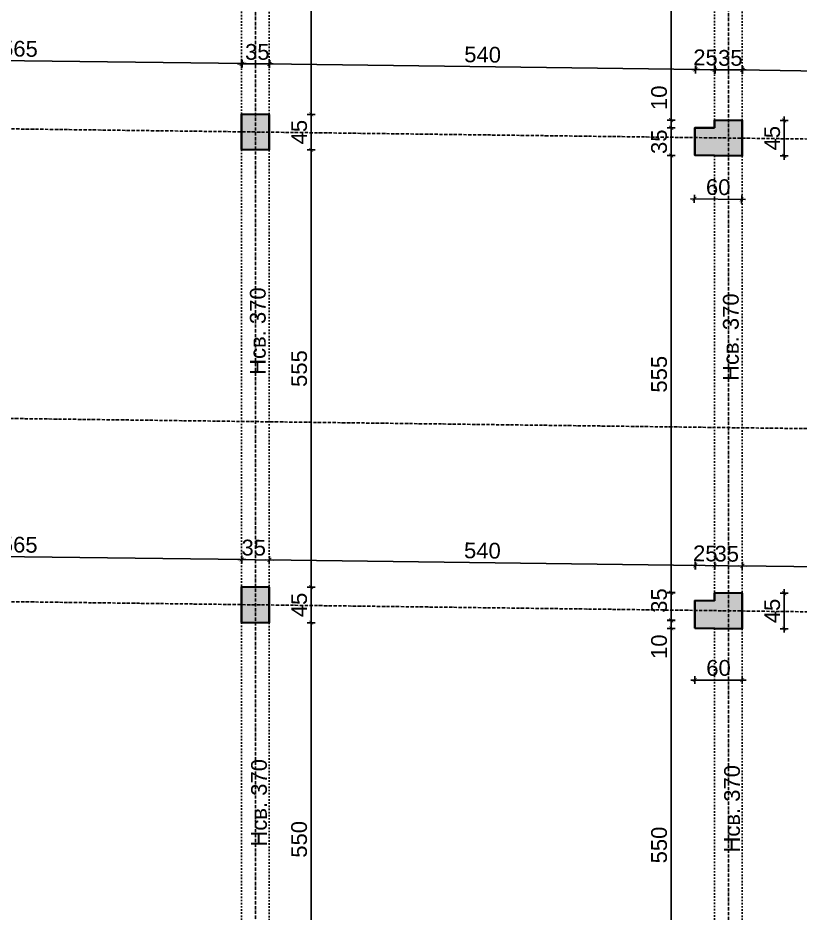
# Model space of a CAD drawing. Header units: inches. Extents: x -72385 to 39588, y -6525 to 66685.
# Drawn here: x -48686 to -47694, y 1469 to 2605 of the extents above; entities that cross this region are included whole.
import ezdxf

# ---------------------------------------------------------------- set-up
doc = ezdxf.new("R2010")
doc.units = ezdxf.units.IN
doc.header["$MEASUREMENT"] = 0
doc.linetypes.add('DashDot', pattern=[0.6, 0.4, -0.1, 0, -0.1])
doc.linetypes.add('Hidden', pattern=[0.4, 0.2, -0.2])
for name, color, linetype, lineweight in [('Линия на разрез', 252, 'DashDot', 25), ('Надписи Hсв', 252, 'Continuous', 25), ('Надписи коти вътрешни', 252, 'Continuous', 25), ('Оси', 252, 'DashDot', 25), ('Пунктир', 253, 'Hidden', 25), ('Разрезни линии', 7, 'Continuous', 35), ('Щрих стени', 254, 'Continuous', 25)]:
    doc.layers.add(name, color=color, linetype=linetype, lineweight=lineweight)
doc.styles.add('Arial Regular', font='arial.ttf')
doc.styles.get("Standard").update_dxf_attribs({"font": 'arial.ttf'})
doc.dimstyles.new('Annotative', dxfattribs={"dimscale": 0, "dimtxt": 20, "dimasz": 5, "dimexe": 5, "dimexo": 5, "dimgap": 5, "dimtad": 1, "dimdec": 0, "dimzin": 0, "dimdsep": 46, "dimtxsty": 'Standard', "dimblk": 'ARCHTICK', "dimcen": 5, "dimdle": 5, "dimadec": 0, "dimazin": 0, "dimtfac": 1, "dimtdec": 0, "dimtofl": 0, "dimtmove": 0, "dimatfit": 3, "dimldrblk": 'ARCHTICK', "dimfxl": 5, "dimfxlon": 1, "dimtolj": 1, "dimtzin": 0, "dimarcsym": 1})

# ---------------------------------------------------------------- blocks, each defined once
blk = doc.blocks.new('_ArchTick')
at = {"color": 0, "linetype": 'ByBlock', "const_width": 0.15}
blk.add_lwpolyline([(-0.5, -0.5), (0.5, 0.5)], dxfattribs=at)
blk = doc.blocks.new('*D2057')
at = {"layer": 'Defpoints', "color": 0, "ltscale": 50, "transparency": 16777216}
for p in [(-48401.6, 2546.6), (-48967.3, 2499.8), (-48402.3, 2492.6)]:
    blk.add_point(p, dxfattribs=at)
at = {"layer": 'Надписи коти вътрешни', "color": 0, "lineweight": -2, "ltscale": 50, "transparency": 16777216}
for p, q in [((-48966.7, 2548.8), (-48966.6, 2558.8)), ((-48971.6, 2553.9), (-48396.6, 2546.6)), ((-48401.7, 2541.6), (-48401.6, 2551.6))]:
    blk.add_line(p, q, dxfattribs=at)
at = {"layer": 'Надписи коти вътрешни', "color": 0, "lineweight": -2, "ltscale": 50, "transparency": 16777216, "xscale": 5, "yscale": 5, "zscale": 5}
for p, rotation in [((-48966.6, 2553.8), 179.2706286525477), ((-48401.6, 2546.6), 359.2706286525477)]:
    blk.add_blockref('_ArchTick', p, dxfattribs=dict(at, rotation=rotation))
at = {"layer": 'Надписи коти вътрешни', "color": 0, "ltscale": 50, "transparency": 16777216, "insert": (-48684, 2565.4), "char_height": 20, "attachment_point": 5, "rotation": 359.2706}
blk.add_mtext('\\A1;565', dxfattribs=at)
blk = doc.blocks.new('*D2059')
at = {"layer": 'Defpoints', "color": 0, "ltscale": 50, "transparency": 16777216}
for p in [(-48402.3, 2546.2), (-48402.3, 2492.6), (-48367.3, 2492.2)]:
    blk.add_point(p, dxfattribs=at)
at = {"layer": 'Надписи коти вътрешни', "color": 0, "lineweight": -2, "ltscale": 50, "transparency": 16777216}
for p, q in [((-48362.3, 2546.2), (-48407.3, 2546.2)), ((-48402.3, 2541.2), (-48402.3, 2551.2)), ((-48367.3, 2541.2), (-48367.3, 2551.2))]:
    blk.add_line(p, q, dxfattribs=at)
at = {"layer": 'Надписи коти вътрешни', "color": 0, "lineweight": -2, "ltscale": 50, "transparency": 16777216, "xscale": 5, "yscale": 5, "zscale": 5, "rotation": 180}
blk.add_blockref('_ArchTick', (-48402.3, 2546.2), dxfattribs=at)
at = {"layer": 'Надписи коти вътрешни', "color": 0, "lineweight": -2, "ltscale": 50, "transparency": 16777216, "xscale": 5, "yscale": 5, "zscale": 5}
blk.add_blockref('_ArchTick', (-48367.3, 2546.2), dxfattribs=at)
at = {"layer": 'Надписи коти вътрешни', "color": 0, "ltscale": 50, "transparency": 16777216, "insert": (-48382.3, 2561.4), "char_height": 20, "attachment_point": 5}
blk.add_mtext('\\A1;35', dxfattribs=at)
blk = doc.blocks.new('*D2035')
at = {"layer": 'Defpoints', "color": 0, "ltscale": 50, "transparency": 16777216}
for p in [(-47826.6, 2539.3), (-48367.3, 2492.2), (-47827.3, 2485.3)]:
    blk.add_point(p, dxfattribs=at)
at = {"layer": 'Надписи коти вътрешни', "color": 0, "lineweight": -2, "ltscale": 50, "transparency": 16777216}
for p, q in [((-48371.6, 2546.3), (-47821.6, 2539.3)), ((-48366.7, 2541.2), (-48366.6, 2551.2)), ((-47826.7, 2534.3), (-47826.6, 2544.3))]:
    blk.add_line(p, q, dxfattribs=at)
at = {"layer": 'Надписи коти вътрешни', "color": 0, "lineweight": -2, "ltscale": 50, "transparency": 16777216, "xscale": 5, "yscale": 5, "zscale": 5}
for p, rotation in [((-48366.6, 2546.2), 179.2706286525485), ((-47826.6, 2539.3), 359.2706286525485)]:
    blk.add_blockref('_ArchTick', p, dxfattribs=dict(at, rotation=rotation))
at = {"layer": 'Надписи коти вътрешни', "color": 0, "ltscale": 50, "transparency": 16777216, "insert": (-48096.5, 2558), "char_height": 20, "attachment_point": 5, "rotation": 359.2706}
blk.add_mtext('\\A1;540', dxfattribs=at)
blk = doc.blocks.new('*D2036')
at = {"layer": 'Defpoints', "color": 0, "ltscale": 50, "transparency": 16777216}
for p in [(-47802.3, 2538.6), (-47802.3, 2485), (-47767.3, 2484.5)]:
    blk.add_point(p, dxfattribs=at)
at = {"layer": 'Надписи коти вътрешни', "color": 0, "lineweight": -2, "ltscale": 50, "transparency": 16777216}
for p, q in [((-47762.3, 2538.6), (-47807.3, 2538.6)), ((-47802.3, 2533.6), (-47802.3, 2543.6)), ((-47767.3, 2533.6), (-47767.3, 2543.6))]:
    blk.add_line(p, q, dxfattribs=at)
at = {"layer": 'Надписи коти вътрешни', "color": 0, "lineweight": -2, "ltscale": 50, "transparency": 16777216, "xscale": 5, "yscale": 5, "zscale": 5, "rotation": 180}
blk.add_blockref('_ArchTick', (-47802.3, 2538.6), dxfattribs=at)
at = {"layer": 'Надписи коти вътрешни', "color": 0, "lineweight": -2, "ltscale": 50, "transparency": 16777216, "xscale": 5, "yscale": 5, "zscale": 5}
blk.add_blockref('_ArchTick', (-47767.3, 2538.6), dxfattribs=at)
at = {"layer": 'Надписи коти вътрешни', "color": 0, "ltscale": 50, "transparency": 16777216, "insert": (-47782.3, 2553.8), "char_height": 20, "attachment_point": 5}
blk.add_mtext('\\A1;35', dxfattribs=at)
blk = doc.blocks.new('*D2037')
at = {"layer": 'Defpoints', "color": 0, "ltscale": 50, "transparency": 16777216}
for p in [(-47826.3, 2539.3), (-47827.3, 2455.3), (-47802.7, 2455)]:
    blk.add_point(p, dxfattribs=at)
at = {"layer": 'Надписи коти вътрешни', "color": 0, "lineweight": -2, "ltscale": 50, "transparency": 16777216}
for p, q in [((-47796.6, 2538.9), (-47831.3, 2539.4)), ((-47826.3, 2534.3), (-47826.2, 2544.3)), ((-47801.7, 2534), (-47801.6, 2544))]:
    blk.add_line(p, q, dxfattribs=at)
at = {"layer": 'Надписи коти вътрешни', "color": 0, "lineweight": -2, "ltscale": 50, "transparency": 16777216, "xscale": 5, "yscale": 5, "zscale": 5}
for p, rotation in [((-47826.3, 2539.3), 179.2706286525374), ((-47801.6, 2539), 359.2706286525374)]:
    blk.add_blockref('_ArchTick', p, dxfattribs=dict(at, rotation=rotation))
at = {"layer": 'Надписи коти вътрешни', "color": 0, "ltscale": 50, "transparency": 16777216, "insert": (-47813.8, 2554.4), "char_height": 20, "attachment_point": 5, "rotation": 359.2706}
blk.add_mtext('\\A1;25', dxfattribs=at)
blk = doc.blocks.new('*D2038')
at = {"layer": 'Defpoints', "color": 0, "ltscale": 50, "transparency": 16777216}
for p in [(-47201.6, 2531.4), (-47767.3, 2484.5), (-47202.3, 2477.3)]:
    blk.add_point(p, dxfattribs=at)
at = {"layer": 'Надписи коти вътрешни', "color": 0, "lineweight": -2, "ltscale": 50, "transparency": 16777216}
for p, q in [((-47771.6, 2538.6), (-47196.6, 2531.3)), ((-47766.7, 2533.6), (-47766.6, 2543.6)), ((-47201.7, 2526.4), (-47201.6, 2536.4))]:
    blk.add_line(p, q, dxfattribs=at)
at = {"layer": 'Надписи коти вътрешни', "color": 0, "lineweight": -2, "ltscale": 50, "transparency": 16777216, "xscale": 5, "yscale": 5, "zscale": 5}
for p, rotation in [((-47766.6, 2538.6), 179.2706286525477), ((-47201.6, 2531.4), 359.2706286525477)]:
    blk.add_blockref('_ArchTick', p, dxfattribs=dict(at, rotation=rotation))
at = {"layer": 'Надписи коти вътрешни', "color": 0, "ltscale": 50, "transparency": 16777216, "insert": (-47484, 2550.2), "char_height": 20, "attachment_point": 5, "rotation": 359.2706}
blk.add_mtext('\\A1;565', dxfattribs=at)
blk = doc.blocks.new('*D2060')
at = {"layer": 'Defpoints', "color": 0, "ltscale": 50, "transparency": 16777216}
for p in [(-48402, 1917.2), (-48967.3, 1899.7), (-48402.3, 1892.6)]:
    blk.add_point(p, dxfattribs=at)
at = {"layer": 'Надписи коти вътрешни', "color": 0, "lineweight": -2, "ltscale": 50, "transparency": 16777216}
for p, q in [((-48972, 1924.4), (-48397, 1917.1)), ((-48967.1, 1919.3), (-48967, 1929.3)), ((-48402.1, 1912.2), (-48402, 1922.2))]:
    blk.add_line(p, q, dxfattribs=at)
at = {"layer": 'Надписи коти вътрешни', "color": 0, "lineweight": -2, "ltscale": 50, "transparency": 16777216, "xscale": 5, "yscale": 5, "zscale": 5}
for p, rotation in [((-48967, 1924.3), 179.2706286525477), ((-48402, 1917.2), 359.2706286525477)]:
    blk.add_blockref('_ArchTick', p, dxfattribs=dict(at, rotation=rotation))
at = {"layer": 'Надписи коти вътрешни', "color": 0, "ltscale": 50, "transparency": 16777216, "insert": (-48684.3, 1936), "char_height": 20, "attachment_point": 5, "rotation": 359.2706}
blk.add_mtext('\\A1;565', dxfattribs=at)
blk = doc.blocks.new('*D2061')
at = {"layer": 'Defpoints', "color": 0, "ltscale": 50, "transparency": 16777216}
for p in [(-48367, 1916.7), (-48402.3, 1892.6), (-48367.3, 1892.1)]:
    blk.add_point(p, dxfattribs=at)
at = {"layer": 'Надписи коти вътрешни', "color": 0, "lineweight": -2, "ltscale": 50, "transparency": 16777216}
for p, q in [((-48402.1, 1912.2), (-48402, 1922.2)), ((-48367.1, 1911.7), (-48367, 1921.7)), ((-48407, 1917.2), (-48362, 1916.6))]:
    blk.add_line(p, q, dxfattribs=at)
at = {"layer": 'Надписи коти вътрешни', "color": 0, "lineweight": -2, "ltscale": 50, "transparency": 16777216, "xscale": 5, "yscale": 5, "zscale": 5}
for p, rotation in [((-48402, 1917.2), 179.2706286525492), ((-48367, 1916.7), 359.2706286525492)]:
    blk.add_blockref('_ArchTick', p, dxfattribs=dict(at, rotation=rotation))
at = {"layer": 'Надписи коти вътрешни', "color": 0, "ltscale": 50, "transparency": 16777216, "insert": (-48386.8, 1932.2), "char_height": 20, "attachment_point": 5, "rotation": 359.2706}
blk.add_mtext('\\A1;35', dxfattribs=at)
blk = doc.blocks.new('*D2062')
at = {"layer": 'Defpoints', "color": 0, "ltscale": 50, "transparency": 16777216}
for p in [(-47767, 1909.1), (-47802.3, 1884.9), (-47767.3, 1884.5)]:
    blk.add_point(p, dxfattribs=at)
at = {"layer": 'Надписи коти вътрешни', "color": 0, "lineweight": -2, "ltscale": 50, "transparency": 16777216}
for p, q in [((-47807, 1909.6), (-47762, 1909)), ((-47802.1, 1904.5), (-47802, 1914.5)), ((-47767.1, 1904.1), (-47767, 1914.1))]:
    blk.add_line(p, q, dxfattribs=at)
at = {"layer": 'Надписи коти вътрешни', "color": 0, "lineweight": -2, "ltscale": 50, "transparency": 16777216, "xscale": 5, "yscale": 5, "zscale": 5}
for p, rotation in [((-47802, 1909.5), 179.2706286525492), ((-47767, 1909.1), 359.2706286525492)]:
    blk.add_blockref('_ArchTick', p, dxfattribs=dict(at, rotation=rotation))
at = {"layer": 'Надписи коти вътрешни', "color": 0, "ltscale": 50, "transparency": 16777216, "insert": (-47786.8, 1924.5), "char_height": 20, "attachment_point": 5, "rotation": 359.2706}
blk.add_mtext('\\A1;35', dxfattribs=at)
blk = doc.blocks.new('*D2063')
at = {"layer": 'Defpoints', "color": 0, "ltscale": 50, "transparency": 16777216}
for p in [(-47212, 1902), (-47767.3, 1884.5), (-47212.3, 1877.3)]:
    blk.add_point(p, dxfattribs=at)
at = {"layer": 'Надписи коти вътрешни', "color": 0, "lineweight": -2, "ltscale": 50, "transparency": 16777216}
for p, q in [((-47772, 1909.3), (-47207, 1901.9)), ((-47767.1, 1904.2), (-47767, 1914.2)), ((-47212.1, 1897), (-47212, 1907))]:
    blk.add_line(p, q, dxfattribs=at)
at = {"layer": 'Надписи коти вътрешни', "color": 0, "lineweight": -2, "ltscale": 50, "transparency": 16777216, "xscale": 5, "yscale": 5, "zscale": 5}
for p, rotation in [((-47767, 1909.2), 179.257488284783), ((-47212, 1902), 359.257488284783)]:
    blk.add_blockref('_ArchTick', p, dxfattribs=dict(at, rotation=rotation))
at = {"layer": 'Надписи коти вътрешни', "color": 0, "ltscale": 50, "transparency": 16777216, "insert": (-47489.3, 1920.8), "char_height": 20, "attachment_point": 5, "rotation": 359.2575}
blk.add_mtext('\\A1;555', dxfattribs=at)
blk = doc.blocks.new('*D2064')
at = {"layer": 'Defpoints', "color": 0, "ltscale": 50, "transparency": 16777216}
for p in [(-47827, 1909.8), (-48367.3, 1892.1), (-47827.3, 1885.2)]:
    blk.add_point(p, dxfattribs=at)
at = {"layer": 'Надписи коти вътрешни', "color": 0, "lineweight": -2, "ltscale": 50, "transparency": 16777216}
for p, q in [((-48367.1, 1911.7), (-48367, 1921.7)), ((-48372, 1916.8), (-47822, 1909.8)), ((-47827.1, 1904.8), (-47827, 1914.8))]:
    blk.add_line(p, q, dxfattribs=at)
at = {"layer": 'Надписи коти вътрешни', "color": 0, "lineweight": -2, "ltscale": 50, "transparency": 16777216, "xscale": 5, "yscale": 5, "zscale": 5}
for p, rotation in [((-48367, 1916.7), 179.2706286525485), ((-47827, 1909.8), 359.2706286525485)]:
    blk.add_blockref('_ArchTick', p, dxfattribs=dict(at, rotation=rotation))
at = {"layer": 'Надписи коти вътрешни', "color": 0, "ltscale": 50, "transparency": 16777216, "insert": (-48096.8, 1928.5), "char_height": 20, "attachment_point": 5, "rotation": 359.2706}
blk.add_mtext('\\A1;540', dxfattribs=at)
blk = doc.blocks.new('*D2065')
at = {"layer": 'Defpoints', "color": 0, "ltscale": 50, "transparency": 16777216}
for p in [(-47826.6, 1909.8), (-47827.3, 1855.2), (-47802.7, 1854.9)]:
    blk.add_point(p, dxfattribs=at)
at = {"layer": 'Надписи коти вътрешни', "color": 0, "lineweight": -2, "ltscale": 50, "transparency": 16777216}
for p, q in [((-47797, 1909.4), (-47831.6, 1909.9)), ((-47826.7, 1904.8), (-47826.6, 1914.8)), ((-47802.1, 1904.5), (-47802, 1914.5))]:
    blk.add_line(p, q, dxfattribs=at)
at = {"layer": 'Надписи коти вътрешни', "color": 0, "lineweight": -2, "ltscale": 50, "transparency": 16777216, "xscale": 5, "yscale": 5, "zscale": 5}
for p, rotation in [((-47826.6, 1909.8), 179.2706286525374), ((-47802, 1909.5), 359.2706286525374)]:
    blk.add_blockref('_ArchTick', p, dxfattribs=dict(at, rotation=rotation))
at = {"layer": 'Надписи коти вътрешни', "color": 0, "ltscale": 50, "transparency": 16777216, "insert": (-47814.1, 1924.9), "char_height": 20, "attachment_point": 5, "rotation": 359.2706}
blk.add_mtext('\\A1;25', dxfattribs=at)
blk = doc.blocks.new('*D2076')
at = {"layer": 'Defpoints', "color": 0, "ltscale": 50, "transparency": 16777216}
for p in [(-47767.3, 1874.5), (-47714, 1874.5), (-47767.3, 1829.5)]:
    blk.add_point(p, dxfattribs=at)
at = {"layer": 'Надписи коти вътрешни', "color": 0, "lineweight": -2, "ltscale": 50, "transparency": 16777216}
for p, q in [((-47714, 1824.5), (-47714, 1879.5)), ((-47719, 1874.5), (-47709, 1874.5)), ((-47719, 1829.5), (-47709, 1829.5))]:
    blk.add_line(p, q, dxfattribs=at)
at = {"layer": 'Надписи коти вътрешни', "color": 0, "lineweight": -2, "ltscale": 50, "transparency": 16777216, "xscale": 5, "yscale": 5, "zscale": 5}
for p, rotation in [((-47714, 1874.5), 90), ((-47714, 1829.5), 270)]:
    blk.add_blockref('_ArchTick', p, dxfattribs=dict(at, rotation=rotation))
at = {"layer": 'Надписи коти вътрешни', "color": 0, "ltscale": 50, "transparency": 16777216, "insert": (-47729.2, 1852), "char_height": 20, "attachment_point": 5, "rotation": 90}
blk.add_mtext('\\A1;45', dxfattribs=at)
blk = doc.blocks.new('*D2077')
at = {"layer": 'Defpoints', "color": 0, "ltscale": 50, "transparency": 16777216}
for p in [(-47767.3, 2474.5), (-47714, 2474.5), (-47767.3, 2429.5)]:
    blk.add_point(p, dxfattribs=at)
at = {"layer": 'Надписи коти вътрешни', "color": 0, "lineweight": -2, "ltscale": 50, "transparency": 16777216}
for p, q in [((-47714, 2424.5), (-47714, 2479.5)), ((-47719, 2474.5), (-47709, 2474.5)), ((-47719, 2429.5), (-47709, 2429.5))]:
    blk.add_line(p, q, dxfattribs=at)
at = {"layer": 'Надписи коти вътрешни', "color": 0, "lineweight": -2, "ltscale": 50, "transparency": 16777216, "xscale": 5, "yscale": 5, "zscale": 5}
for p, rotation in [((-47714, 2474.5), 90), ((-47714, 2429.5), 270)]:
    blk.add_blockref('_ArchTick', p, dxfattribs=dict(at, rotation=rotation))
at = {"layer": 'Надписи коти вътрешни', "color": 0, "ltscale": 50, "transparency": 16777216, "insert": (-47729.2, 2452), "char_height": 20, "attachment_point": 5, "rotation": 90}
blk.add_mtext('\\A1;45', dxfattribs=at)
blk = doc.blocks.new('*D2078')
at = {"layer": 'Defpoints', "color": 0, "ltscale": 50, "transparency": 16777216}
for p in [(-47826.3, 2539.3), (-47827.3, 2455.3), (-47802.7, 2455)]:
    blk.add_point(p, dxfattribs=at)
at = {"layer": 'Надписи коти вътрешни', "color": 0, "lineweight": -2, "ltscale": 50, "transparency": 16777216}
for p, q in [((-47796.6, 2538.9), (-47831.3, 2539.4)), ((-47826.3, 2534.3), (-47826.2, 2544.3)), ((-47801.7, 2534), (-47801.6, 2544))]:
    blk.add_line(p, q, dxfattribs=at)
at = {"layer": 'Надписи коти вътрешни', "color": 0, "lineweight": -2, "ltscale": 50, "transparency": 16777216, "xscale": 5, "yscale": 5, "zscale": 5}
for p, rotation in [((-47826.3, 2539.3), 179.2706286525374), ((-47801.6, 2539), 359.2706286525374)]:
    blk.add_blockref('_ArchTick', p, dxfattribs=dict(at, rotation=rotation))
at = {"layer": 'Надписи коти вътрешни', "color": 0, "ltscale": 50, "transparency": 16777216, "insert": (-47813.8, 2554.4), "char_height": 20, "attachment_point": 5, "rotation": 359.2706}
blk.add_mtext('\\A1;25', dxfattribs=at)
blk = doc.blocks.new('*D2079')
at = {"layer": 'Defpoints', "color": 0, "ltscale": 50, "transparency": 16777216}
for p in [(-47827.3, 1820.2), (-47767.3, 1820.2), (-47767.3, 1764.3)]:
    blk.add_point(p, dxfattribs=at)
at = {"layer": 'Надписи коти вътрешни', "color": 0, "lineweight": -2, "ltscale": 50, "transparency": 16777216}
for p, q in [((-47832.3, 1764.3), (-47762.3, 1764.3)), ((-47827.3, 1769.3), (-47827.3, 1759.3)), ((-47767.3, 1769.3), (-47767.3, 1759.3))]:
    blk.add_line(p, q, dxfattribs=at)
at = {"layer": 'Надписи коти вътрешни', "color": 0, "lineweight": -2, "ltscale": 50, "transparency": 16777216, "xscale": 5, "yscale": 5, "zscale": 5, "rotation": 180}
blk.add_blockref('_ArchTick', (-47827.3, 1764.3), dxfattribs=at)
at = {"layer": 'Надписи коти вътрешни', "color": 0, "lineweight": -2, "ltscale": 50, "transparency": 16777216, "xscale": 5, "yscale": 5, "zscale": 5}
blk.add_blockref('_ArchTick', (-47767.3, 1764.3), dxfattribs=at)
at = {"layer": 'Надписи коти вътрешни', "color": 0, "ltscale": 50, "transparency": 16777216, "insert": (-47797.3, 1779.6), "char_height": 20, "attachment_point": 5}
blk.add_mtext('\\A1;60', dxfattribs=at)
blk = doc.blocks.new('*D2083')
at = {"layer": 'Defpoints', "color": 0, "ltscale": 50, "transparency": 16777216}
for p in [(-47827.3, 2420.3), (-47767.3, 2419.5), (-47767.9, 2374.2)]:
    blk.add_point(p, dxfattribs=at)
at = {"layer": 'Надписи коти вътрешни', "color": 0, "lineweight": -2, "ltscale": 50, "transparency": 16777216}
for p, q in [((-47832.9, 2375.1), (-47762.9, 2374.2)), ((-47827.9, 2380), (-47828, 2370)), ((-47767.9, 2379.2), (-47768, 2369.2))]:
    blk.add_line(p, q, dxfattribs=at)
at = {"layer": 'Надписи коти вътрешни', "color": 0, "lineweight": -2, "ltscale": 50, "transparency": 16777216, "xscale": 5, "yscale": 5, "zscale": 5}
for p, rotation in [((-47827.9, 2375), 179.270628652546), ((-47767.9, 2374.2), 359.2706286525461)]:
    blk.add_blockref('_ArchTick', p, dxfattribs=dict(at, rotation=rotation))
at = {"layer": 'Надписи коти вътрешни', "color": 0, "ltscale": 50, "transparency": 16777216, "insert": (-47797.7, 2389.8), "char_height": 20, "attachment_point": 5, "rotation": 359.2706}
blk.add_mtext('\\A1;60', dxfattribs=at)
blk = doc.blocks.new('*D2108')
at = {"layer": 'Defpoints', "color": 0, "ltscale": 50, "transparency": 16777216}
for p in [(-47802.1, 1829.9), (-47857.4, 1279.9), (-47802.3, 1279.9)]:
    blk.add_point(p, dxfattribs=at)
at = {"layer": 'Надписи коти вътрешни', "color": 0, "lineweight": -2, "ltscale": 50, "transparency": 16777216}
for p, q in [((-47852.4, 1829.9), (-47862.4, 1829.9)), ((-47857.4, 1834.9), (-47857.4, 1274.9)), ((-47852.4, 1279.9), (-47862.4, 1279.9))]:
    blk.add_line(p, q, dxfattribs=at)
at = {"layer": 'Надписи коти вътрешни', "color": 0, "lineweight": -2, "ltscale": 50, "transparency": 16777216, "xscale": 5, "yscale": 5, "zscale": 5}
for p, rotation in [((-47857.4, 1829.9), 90), ((-47857.4, 1279.9), 270)]:
    blk.add_blockref('_ArchTick', p, dxfattribs=dict(at, rotation=rotation))
at = {"layer": 'Надписи коти вътрешни', "color": 0, "ltscale": 50, "transparency": 16777216, "insert": (-47872.6, 1554.9), "char_height": 20, "attachment_point": 5, "rotation": 90}
blk.add_mtext('\\A1;550', dxfattribs=at)
blk = doc.blocks.new('*D2109')
at = {"layer": 'Defpoints', "color": 0, "ltscale": 50, "transparency": 16777216}
for p in [(-47857.4, 2430), (-47802.2, 2430), (-47802.3, 1874.9)]:
    blk.add_point(p, dxfattribs=at)
at = {"layer": 'Надписи коти вътрешни', "color": 0, "lineweight": -2, "ltscale": 50, "transparency": 16777216}
for p, q in [((-47857.4, 1869.9), (-47857.4, 2435)), ((-47852.4, 2430), (-47862.4, 2430)), ((-47852.4, 1874.9), (-47862.4, 1874.9))]:
    blk.add_line(p, q, dxfattribs=at)
at = {"layer": 'Надписи коти вътрешни', "color": 0, "lineweight": -2, "ltscale": 50, "transparency": 16777216, "xscale": 5, "yscale": 5, "zscale": 5}
for p, rotation in [((-47857.4, 2430), 90), ((-47857.4, 1874.9), 270)]:
    blk.add_blockref('_ArchTick', p, dxfattribs=dict(at, rotation=rotation))
at = {"layer": 'Надписи коти вътрешни', "color": 0, "ltscale": 50, "transparency": 16777216, "insert": (-47872.6, 2152.4), "char_height": 20, "attachment_point": 5, "rotation": 90}
blk.add_mtext('\\A1;555', dxfattribs=at)
blk = doc.blocks.new('*D2110')
at = {"layer": 'Defpoints', "color": 0, "ltscale": 50, "transparency": 16777216}
for p in [(-47857.4, 3025), (-47802.1, 3025), (-47802.3, 2475)]:
    blk.add_point(p, dxfattribs=at)
at = {"layer": 'Надписи коти вътрешни', "color": 0, "lineweight": -2, "ltscale": 50, "transparency": 16777216}
for p, q in [((-47852.4, 3025), (-47862.4, 3025)), ((-47857.4, 2470), (-47857.4, 3030)), ((-47852.4, 2475), (-47862.4, 2475))]:
    blk.add_line(p, q, dxfattribs=at)
at = {"layer": 'Надписи коти вътрешни', "color": 0, "lineweight": -2, "ltscale": 50, "transparency": 16777216, "xscale": 5, "yscale": 5, "zscale": 5}
for p, rotation in [((-47857.4, 3025), 90), ((-47857.4, 2475), 270)]:
    blk.add_blockref('_ArchTick', p, dxfattribs=dict(at, rotation=rotation))
at = {"layer": 'Надписи коти вътрешни', "color": 0, "ltscale": 50, "transparency": 16777216, "insert": (-47872.6, 2750), "char_height": 20, "attachment_point": 5, "rotation": 90}
blk.add_mtext('\\A1;550', dxfattribs=at)
blk = doc.blocks.new('*D2104')
at = {"layer": 'Defpoints', "color": 0, "ltscale": 50, "transparency": 16777216}
for p in [(-47857.4, 1875.2), (-47827.3, 1875.2), (-47827.3, 1840.2)]:
    blk.add_point(p, dxfattribs=at)
at = {"layer": 'Надписи коти вътрешни', "color": 0, "lineweight": -2, "ltscale": 50, "transparency": 16777216}
for p, q in [((-47852.4, 1875.2), (-47862.4, 1875.2)), ((-47857.4, 1835.2), (-47857.4, 1880.2)), ((-47852.4, 1840.2), (-47862.4, 1840.2))]:
    blk.add_line(p, q, dxfattribs=at)
at = {"layer": 'Надписи коти вътрешни', "color": 0, "lineweight": -2, "ltscale": 50, "transparency": 16777216, "xscale": 5, "yscale": 5, "zscale": 5}
for p, rotation in [((-47857.4, 1875.2), 90), ((-47857.4, 1840.2), 270)]:
    blk.add_blockref('_ArchTick', p, dxfattribs=dict(at, rotation=rotation))
at = {"layer": 'Надписи коти вътрешни', "color": 0, "ltscale": 50, "transparency": 16777216, "insert": (-47872.6, 1865.2), "char_height": 20, "attachment_point": 5, "rotation": 90}
blk.add_mtext('\\A1;35', dxfattribs=at)
blk = doc.blocks.new('*D2105')
at = {"layer": 'Defpoints', "color": 0, "ltscale": 50, "transparency": 16777216}
for p in [(-47857.4, 1829.9), (-47802.5, 1839.9), (-47802.3, 1829.9)]:
    blk.add_point(p, dxfattribs=at)
at = {"layer": 'Надписи коти вътрешни', "color": 0, "lineweight": -2, "ltscale": 50, "transparency": 16777216}
for p, q in [((-47857.4, 1844.9), (-47857.4, 1829.9)), ((-47852.4, 1839.9), (-47862.4, 1839.9)), ((-47852.4, 1829.9), (-47862.4, 1829.9)), ((-47857.4, 1829.9), (-47857.4, 1788.2))]:
    blk.add_line(p, q, dxfattribs=at)
at = {"layer": 'Надписи коти вътрешни', "color": 0, "lineweight": -2, "ltscale": 50, "transparency": 16777216, "xscale": 5, "yscale": 5, "zscale": 5}
for p, rotation in [((-47857.4, 1839.9), 90), ((-47857.4, 1829.9), 270)]:
    blk.add_blockref('_ArchTick', p, dxfattribs=dict(at, rotation=rotation))
at = {"layer": 'Надписи коти вътрешни', "color": 0, "ltscale": 50, "transparency": 16777216, "insert": (-47872.6, 1806.6), "char_height": 20, "attachment_point": 5, "rotation": 90}
blk.add_mtext('\\A1;10', dxfattribs=at)
blk = doc.blocks.new('*D2106')
at = {"layer": 'Defpoints', "color": 0, "ltscale": 50, "transparency": 16777216}
for p in [(-47857.4, 2475), (-47802.3, 2475), (-47827.3, 2465.3)]:
    blk.add_point(p, dxfattribs=at)
at = {"layer": 'Надписи коти вътрешни', "color": 0, "lineweight": -2, "ltscale": 50, "transparency": 16777216}
for p, q in [((-47857.4, 2475), (-47857.4, 2521.7)), ((-47852.4, 2475), (-47862.4, 2475)), ((-47852.4, 2465.3), (-47862.4, 2465.3)), ((-47857.4, 2465.3), (-47857.4, 2460.3))]:
    blk.add_line(p, q, dxfattribs=at)
at = {"layer": 'Надписи коти вътрешни', "color": 0, "lineweight": -2, "ltscale": 50, "transparency": 16777216, "xscale": 5, "yscale": 5, "zscale": 5}
for p, rotation in [((-47857.4, 2475), 270), ((-47857.4, 2465.3), 90)]:
    blk.add_blockref('_ArchTick', p, dxfattribs=dict(at, rotation=rotation))
at = {"layer": 'Надписи коти вътрешни', "color": 0, "ltscale": 50, "transparency": 16777216, "insert": (-47872.6, 2503.3), "char_height": 20, "attachment_point": 5, "rotation": 90}
blk.add_mtext('\\A1;10', dxfattribs=at)
blk = doc.blocks.new('*D2107')
at = {"layer": 'Defpoints', "color": 0, "ltscale": 50, "transparency": 16777216}
for p in [(-47802.2, 2465), (-47857.4, 2430), (-47802.3, 2430)]:
    blk.add_point(p, dxfattribs=at)
at = {"layer": 'Надписи коти вътрешни', "color": 0, "lineweight": -2, "ltscale": 50, "transparency": 16777216}
for p, q in [((-47857.4, 2470), (-47857.4, 2425)), ((-47852.4, 2465), (-47862.4, 2465)), ((-47852.4, 2430), (-47862.4, 2430))]:
    blk.add_line(p, q, dxfattribs=at)
at = {"layer": 'Надписи коти вътрешни', "color": 0, "lineweight": -2, "ltscale": 50, "transparency": 16777216, "xscale": 5, "yscale": 5, "zscale": 5}
for p, rotation in [((-47857.4, 2465), 90), ((-47857.4, 2430), 270)]:
    blk.add_blockref('_ArchTick', p, dxfattribs=dict(at, rotation=rotation))
at = {"layer": 'Надписи коти вътрешни', "color": 0, "ltscale": 50, "transparency": 16777216, "insert": (-47872.6, 2447.5), "char_height": 20, "attachment_point": 5, "rotation": 90}
blk.add_mtext('\\A1;35', dxfattribs=at)
blk = doc.blocks.new('*D2111')
at = {"layer": 'Defpoints', "color": 0, "ltscale": 50, "transparency": 16777216}
for p in [(-48367.3, 1837.1), (-48314, 1837.1), (-48367.3, 1287.1)]:
    blk.add_point(p, dxfattribs=at)
at = {"layer": 'Надписи коти вътрешни', "color": 0, "lineweight": -2, "ltscale": 50, "transparency": 16777216}
for p, q in [((-48314, 1282.1), (-48314, 1842.1)), ((-48319, 1837.1), (-48309, 1837.1)), ((-48319, 1287.1), (-48309, 1287.1))]:
    blk.add_line(p, q, dxfattribs=at)
at = {"layer": 'Надписи коти вътрешни', "color": 0, "lineweight": -2, "ltscale": 50, "transparency": 16777216, "xscale": 5, "yscale": 5, "zscale": 5}
for p, rotation in [((-48314, 1837.1), 90), ((-48314, 1287.1), 270)]:
    blk.add_blockref('_ArchTick', p, dxfattribs=dict(at, rotation=rotation))
at = {"layer": 'Надписи коти вътрешни', "color": 0, "ltscale": 50, "transparency": 16777216, "insert": (-48329.2, 1562.1), "char_height": 20, "attachment_point": 5, "rotation": 90}
blk.add_mtext('\\A1;550', dxfattribs=at)
blk = doc.blocks.new('*D2112')
at = {"layer": 'Defpoints', "color": 0, "ltscale": 50, "transparency": 16777216}
for p in [(-48367.3, 1882.1), (-48314, 1882.1), (-48367.3, 1837.1)]:
    blk.add_point(p, dxfattribs=at)
at = {"layer": 'Надписи коти вътрешни', "color": 0, "lineweight": -2, "ltscale": 50, "transparency": 16777216}
for p, q in [((-48314, 1832.1), (-48314, 1887.1)), ((-48319, 1882.1), (-48309, 1882.1)), ((-48319, 1837.1), (-48309, 1837.1))]:
    blk.add_line(p, q, dxfattribs=at)
at = {"layer": 'Надписи коти вътрешни', "color": 0, "lineweight": -2, "ltscale": 50, "transparency": 16777216, "xscale": 5, "yscale": 5, "zscale": 5}
for p, rotation in [((-48314, 1882.1), 90), ((-48314, 1837.1), 270)]:
    blk.add_blockref('_ArchTick', p, dxfattribs=dict(at, rotation=rotation))
at = {"layer": 'Надписи коти вътрешни', "color": 0, "ltscale": 50, "transparency": 16777216, "insert": (-48329.2, 1859.6), "char_height": 20, "attachment_point": 5, "rotation": 90}
blk.add_mtext('\\A1;45', dxfattribs=at)
blk = doc.blocks.new('*D2113')
at = {"layer": 'Defpoints', "color": 0, "ltscale": 50, "transparency": 16777216}
for p in [(-48367.2, 2437.1), (-48314, 2437.1), (-48367.3, 1882.1)]:
    blk.add_point(p, dxfattribs=at)
at = {"layer": 'Надписи коти вътрешни', "color": 0, "lineweight": -2, "ltscale": 50, "transparency": 16777216}
for p, q in [((-48319, 2437.1), (-48309, 2437.1)), ((-48314, 1877.1), (-48314, 2442.1)), ((-48319, 1882.1), (-48309, 1882.1))]:
    blk.add_line(p, q, dxfattribs=at)
at = {"layer": 'Надписи коти вътрешни', "color": 0, "lineweight": -2, "ltscale": 50, "transparency": 16777216, "xscale": 5, "yscale": 5, "zscale": 5}
for p, rotation in [((-48314, 2437.1), 90), ((-48314, 1882.1), 270)]:
    blk.add_blockref('_ArchTick', p, dxfattribs=dict(at, rotation=rotation))
at = {"layer": 'Надписи коти вътрешни', "color": 0, "ltscale": 50, "transparency": 16777216, "insert": (-48329.2, 2159.6), "char_height": 20, "attachment_point": 5, "rotation": 90}
blk.add_mtext('\\A1;555', dxfattribs=at)
blk = doc.blocks.new('*D2114')
at = {"layer": 'Defpoints', "color": 0, "ltscale": 50, "transparency": 16777216}
for p in [(-48367.3, 2482.2), (-48314, 2482.2), (-48367.2, 2437.1)]:
    blk.add_point(p, dxfattribs=at)
at = {"layer": 'Надписи коти вътрешни', "color": 0, "lineweight": -2, "ltscale": 50, "transparency": 16777216}
for p, q in [((-48319, 2482.2), (-48309, 2482.2)), ((-48314, 2432.1), (-48314, 2487.2)), ((-48319, 2437.1), (-48309, 2437.1))]:
    blk.add_line(p, q, dxfattribs=at)
at = {"layer": 'Надписи коти вътрешни', "color": 0, "lineweight": -2, "ltscale": 50, "transparency": 16777216, "xscale": 5, "yscale": 5, "zscale": 5}
for p, rotation in [((-48314, 2482.2), 90), ((-48314, 2437.1), 270)]:
    blk.add_blockref('_ArchTick', p, dxfattribs=dict(at, rotation=rotation))
at = {"layer": 'Надписи коти вътрешни', "color": 0, "ltscale": 50, "transparency": 16777216, "insert": (-48329.2, 2459.7), "char_height": 20, "attachment_point": 5, "rotation": 90}
blk.add_mtext('\\A1;45', dxfattribs=at)
blk = doc.blocks.new('*D2115')
at = {"layer": 'Defpoints', "color": 0, "ltscale": 50, "transparency": 16777216}
for p in [(-48367.5, 3032.2), (-48314, 3032.2), (-48367.3, 2482.2)]:
    blk.add_point(p, dxfattribs=at)
at = {"layer": 'Надписи коти вътрешни', "color": 0, "lineweight": -2, "ltscale": 50, "transparency": 16777216}
for p, q in [((-48314, 2477.2), (-48314, 3037.2)), ((-48319, 3032.2), (-48309, 3032.2)), ((-48319, 2482.2), (-48309, 2482.2))]:
    blk.add_line(p, q, dxfattribs=at)
at = {"layer": 'Надписи коти вътрешни', "color": 0, "lineweight": -2, "ltscale": 50, "transparency": 16777216, "xscale": 5, "yscale": 5, "zscale": 5}
for p, rotation in [((-48314, 3032.2), 90), ((-48314, 2482.2), 270)]:
    blk.add_blockref('_ArchTick', p, dxfattribs=dict(at, rotation=rotation))
at = {"layer": 'Надписи коти вътрешни', "color": 0, "ltscale": 50, "transparency": 16777216, "insert": (-48329.2, 2757.2), "char_height": 20, "attachment_point": 5, "rotation": 90}
blk.add_mtext('\\A1;550', dxfattribs=at)

msp = doc.modelspace()

# ---------------------------------------------------------------- hatches: boundary and pattern name
at = {"layer": 'Щрих стени', "ltscale": 10}
h = msp.add_hatch(color=256, dxfattribs=at)
h.dxf.hatch_style = 1
h.paths.add_polyline_path([(-49567.3, 2497.4), (-49602.3, 2497.9), (-49602.3, 2487.9), (-49627.3, 2488.2), (-49627.3, 2453.2), (-49602.3, 2452.9), (-49567.3, 2452.4)])
h.paths.add_polyline_path([(-48967.3, 2489.8), (-49002.3, 2490.2), (-49002.3, 2445.2), (-48967.3, 2444.8)])
h.paths.add_polyline_path([(-48367.3, 2482.2), (-48402.3, 2482.6), (-48402.3, 2437.6), (-48367.3, 2437.2)])
h.paths.add_polyline_path([(-47767.3, 2474.5), (-47802.3, 2475), (-47802.3, 2465), (-47827.3, 2465.3), (-47827.3, 2430.3), (-47802.3, 2430), (-47802.3, 2430), (-47767.3, 2429.5)])
h.paths.add_polyline_path([(-49567.3, 1897.4), (-49602.3, 1897.8), (-49602.3, 1897.8), (-49627.3, 1898.1), (-49627.3, 1863.1), (-49602.3, 1862.8), (-49602.3, 1852.8), (-49567.3, 1852.4)])
h.paths.add_polyline_path([(-48967.3, 1889.7), (-49002.3, 1890.2), (-49002.3, 1845.2), (-48967.3, 1844.7)])
h.paths.add_polyline_path([(-48367.3, 1882.1), (-48402.3, 1882.6), (-48402.3, 1837.5), (-48367.3, 1837.1)])
h.paths.add_polyline_path([(-47767.3, 1874.5), (-47802.3, 1874.9), (-47802.3, 1864.9), (-47827.3, 1865.2), (-47827.3, 1830.2), (-47802.3, 1829.9), (-47802.3, 1829.9), (-47767.3, 1829.5)])

# ---------------------------------------------------------------- linework, layer by layer
at = {"layer": 'Линия на разрез', "ltscale": 10}
msp.add_lwpolyline([(-52477.2, 2144.4), (-41314.8, 2002.3), (-41314.8, 1502.3), (-40082.4, 1486.6)], dxfattribs=at)
at = {"layer": 'Оси', "ltscale": 10}
for p, q in [((-48384.8, 3460), (-48384.8, 859.7)), ((-47784.8, 3452.3), (-47784.8, 852.1)), ((-39839.8, 2351.1), (-52699.8, 2514.8))]:
    msp.add_line(p, q, dxfattribs=at)
msp.add_lwpolyline([(-39839.8, 1751), (-51384.8, 1898), (-51384.8, 2028), (-52699.8, 2044.8)], dxfattribs=at)
at = {"layer": 'Пунктир', "ltscale": 10}
for p, q in [((-48402.3, 3032.6), (-48402.3, 2482.6)), ((-48367.3, 3032.2), (-48367.3, 2482.2)), ((-47802.3, 3025), (-47802.3, 2475)), ((-47767.3, 3024.6), (-47767.3, 2474.5)), ((-48402.3, 2437.6), (-48402.3, 1882.6)), ((-48367.3, 2437.2), (-48367.3, 1882.1)), ((-47802.3, 2430), (-47802.3, 1874.9)), ((-47767.3, 2429.5), (-47767.3, 1874.5)), ((-48402.3, 1837.5), (-48402.3, 1287.5)), ((-48367.3, 1837.1), (-48367.3, 1287.1)), ((-47802.3, 1829.9), (-47802.3, 1279.9)), ((-47767.3, 1829.5), (-47767.3, 1279.4))]:
    msp.add_line(p, q, dxfattribs=at)
at = {"layer": 'Разрезни линии', "ltscale": 50}
for points in [[(-48402.3, 2437.6), (-48367.3, 2437.2), (-48367.3, 2482.2), (-48402.3, 2482.6)], [(-48402.3, 1837.5), (-48367.3, 1837.1), (-48367.3, 1882.1), (-48402.3, 1882.6)]]:
    msp.add_lwpolyline(points, close=True, dxfattribs=at)
for points in [[(-47802.3, 2430), (-47767.3, 2429.5), (-47767.3, 2474.5), (-47802.3, 2475), (-47802.3, 2465)], [(-47802.3, 2430), (-47802.3, 2430), (-47827.3, 2430.3), (-47827.3, 2465.3), (-47802.3, 2465)], [(-47802.3, 1829.9), (-47767.3, 1829.5), (-47767.3, 1874.5), (-47802.3, 1874.9), (-47802.3, 1864.9)], [(-47802.3, 1829.9), (-47802.3, 1829.9), (-47827.3, 1830.2), (-47827.3, 1865.2), (-47802.3, 1864.9)]]:
    msp.add_lwpolyline(points, dxfattribs=at)

# ---------------------------------------------------------------- texts
at = {"layer": 'Надписи Hсв', "ltscale": 100, "char_height": 20, "width": 180.489, "attachment_point": 1, "rotation": 90, "style": 'Arial Regular'}
for insert in [(-48391.7, 2151.6), (-47791.7, 2143.9), (-48390.2, 1552.9), (-47790.2, 1545.3)]:
    msp.add_mtext('\\pxt8;Hсв. 370', dxfattribs=dict(at, insert=insert))

# ---------------------------------------------------------------- dimensions: what is measured, and where the dimension line sits
at = {"layer": 'Надписи коти вътрешни', "ltscale": 50}
for base, p1, p2, picture, middle in [((-48314, 3032.2), (-48367.3, 2482.2), (-48367.5, 3032.2), '*D2115', (-48329.2, 2757.2)), ((-47857.4, 3025), (-47802.3, 2475), (-47802.1, 3025), '*D2110', (-47872.6, 2750)), ((-48314, 2482.2), (-48367.2, 2437.1), (-48367.3, 2482.2), '*D2114', (-48329.2, 2459.7)), ((-47714, 2474.5), (-47767.3, 2429.5), (-47767.3, 2474.5), '*D2077', (-47729.2, 2452)), ((-48314, 2437.1), (-48367.3, 1882.1), (-48367.2, 2437.1), '*D2113', (-48329.2, 2159.6)), ((-47857.4, 2430), (-47802.3, 1874.9), (-47802.2, 2430), '*D2109', (-47872.6, 2152.4)), ((-48314, 1882.1), (-48367.3, 1837.1), (-48367.3, 1882.1), '*D2112', (-48329.2, 1859.6)), ((-47714, 1874.5), (-47767.3, 1829.5), (-47767.3, 1874.5), '*D2076', (-47729.2, 1852)), ((-48314, 1837.1), (-48367.3, 1287.1), (-48367.3, 1837.1), '*D2111', (-48329.2, 1562.1)), ((-47857.4, 1279.9), (-47802.1, 1829.9), (-47802.3, 1279.9), '*D2108', (-47872.6, 1554.9))]:
    dim = msp.add_linear_dim(base=base, p1=p1, p2=p2, angle=90, dimstyle='Annotative', override={"dimscale": 0, "dimtix": 0, "dimtofl": 0, "dimtmove": 0, "dimatfit": 3}, dxfattribs=at)
    dim.commit()
    dim.dimension.update_dxf_attribs({"geometry": picture, "text_midpoint": middle})
for p1, p2, distance, picture, middle in [((-48967.3, 2499.8), (-48402.3, 2492.6), 54, '*D2057', (-48684, 2565.4)), ((-48367.3, 2492.2), (-47827.3, 2485.3), 54, '*D2035', (-48096.5, 2558)), ((-47767.3, 2484.5), (-47202.3, 2477.3), 54, '*D2038', (-47484, 2550.2)), ((-47827.3, 2420.3), (-47767.3, 2419.5), -45.3, '*D2083', (-47797.7, 2389.8)), ((-48967.3, 1899.7), (-48402.3, 1892.6), 24.6, '*D2060', (-48684.3, 1936)), ((-48367.3, 1892.1), (-47827.3, 1885.2), 24.6, '*D2064', (-48096.8, 1928.5)), ((-47767.3, 1884.5), (-47212.3, 1877.3), 24.7, '*D2063', (-47489.3, 1920.8))]:
    dim = msp.add_aligned_dim(p1=p1, p2=p2, distance=distance, dimstyle='Annotative', override={"dimscale": 0, "dimtix": 0, "dimtofl": 0, "dimtmove": 0, "dimatfit": 3}, dxfattribs=at)
    dim.commit()
    dim.dimension.update_dxf_attribs({"geometry": picture, "text_midpoint": middle})
for base, p1, p2, picture, middle in [((-48402.3, 2546.2), (-48367.3, 2492.2), (-48402.3, 2492.6), '*D2059', (-48382.3, 2546.2)), ((-47802.3, 2538.6), (-47767.3, 2484.5), (-47802.3, 2485), '*D2036', (-47782.3, 2538.6))]:
    dim = msp.add_linear_dim(base=base, p1=p1, p2=p2, dimstyle='Annotative', override={"dimscale": 0, "dimtix": 0, "dimtofl": 0, "dimtmove": 0, "dimatfit": 3}, dxfattribs=at)
    dim.commit()
    dim.dimension.update_dxf_attribs({"geometry": picture, "text_midpoint": middle, "dimtype": 128})
for base, p1, p2, angle, picture, middle, dimtype in [((-47826.3, 2539.3), (-47802.7, 2455), (-47827.3, 2455.3), 179.2706, '*D2037', (-47814, 2539.2), 129), ((-47826.3, 2539.3), (-47802.7, 2455), (-47827.3, 2455.3), 179.2706, '*D2078', (-47814, 2539.2), 129), ((-47857.4, 2475), (-47827.3, 2465.3), (-47802.3, 2475), 90, '*D2106', (-47857.4, 2503.3), 128), ((-47857.4, 2430), (-47802.2, 2465), (-47802.3, 2430), 90, '*D2107', (-47857.4, 2447.5), 128), ((-48367, 1916.7), (-48402.3, 1892.6), (-48367.3, 1892.1), 359.2706, '*D2061', (-48387, 1917), 129), ((-47826.6, 1909.8), (-47802.7, 1854.9), (-47827.3, 1855.2), 179.2706, '*D2065', (-47814.3, 1909.7), 129), ((-47767, 1909.1), (-47802.3, 1884.9), (-47767.3, 1884.5), 359.2706, '*D2062', (-47787, 1909.3), 129), ((-47857.4, 1875.2), (-47827.3, 1840.2), (-47827.3, 1875.2), 90, '*D2104', (-47857.4, 1865.2), 128), ((-47857.4, 1829.9), (-47802.5, 1839.9), (-47802.3, 1829.9), 90, '*D2105', (-47857.4, 1806.6), 128)]:
    dim = msp.add_linear_dim(base=base, p1=p1, p2=p2, angle=angle, dimstyle='Annotative', override={"dimscale": 0, "dimtix": 0, "dimtofl": 0, "dimtmove": 0, "dimatfit": 3}, dxfattribs=at)
    dim.commit()
    dim.dimension.update_dxf_attribs({"geometry": picture, "text_midpoint": middle, "dimtype": dimtype})
dim = msp.add_linear_dim(base=(-47767.3, 1764.3), p1=(-47827.3, 1820.2), p2=(-47767.3, 1820.2), dimstyle='Annotative', override={"dimscale": 0, "dimtix": 0, "dimtofl": 0, "dimtmove": 0, "dimatfit": 3}, dxfattribs=at)
dim.commit()
dim.dimension.update_dxf_attribs({"geometry": '*D2079', "text_midpoint": (-47797.3, 1779.6)})

doc.saveas('drawing.dxf')
